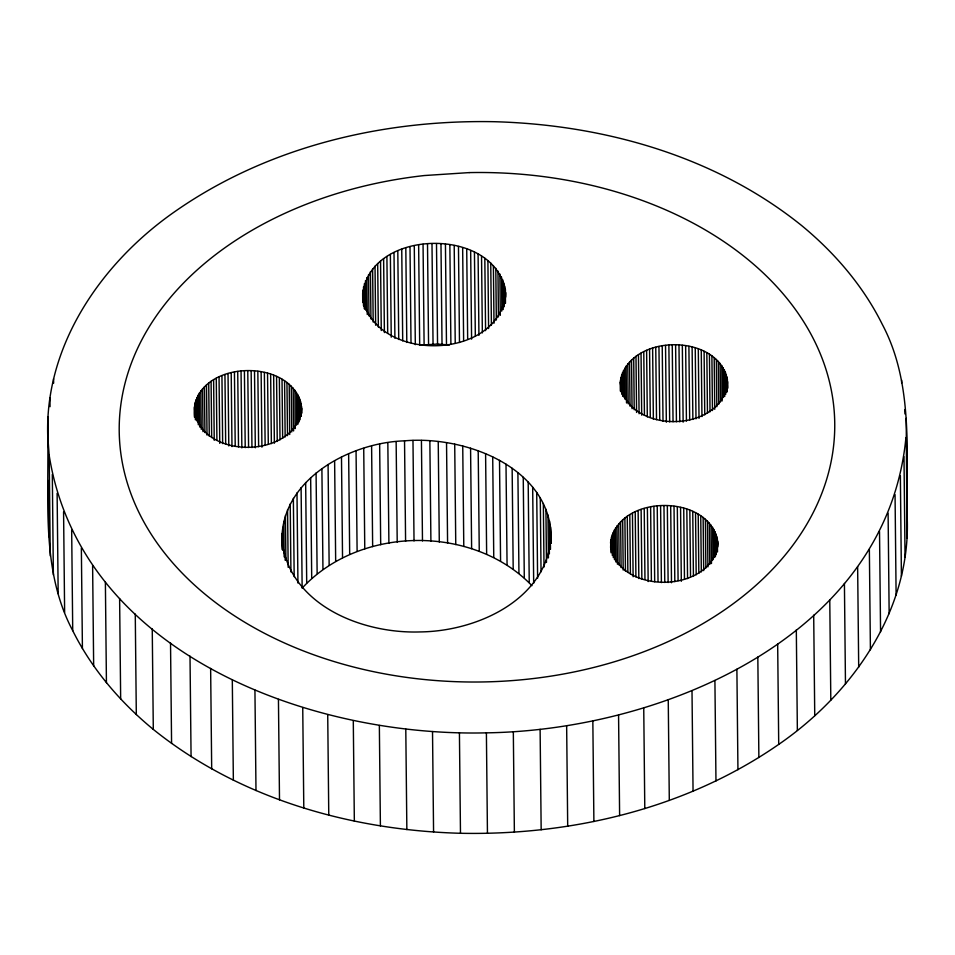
<?xml version="1.0" encoding="UTF-8"?>
<svg xmlns="http://www.w3.org/2000/svg" width="955" height="955" viewBox="0 0 955 955"><rect width="100%" height="100%" fill="white"/><g stroke="black" fill="none" stroke-linecap="round" stroke-linejoin="round"><path stroke-width="1.43" d="M505.744 297.017C502.617 222.802 358.28 226.49 362.96 302.58M505.696 292.588C500.336 360.596 377.488 363.807 362.936 299.631M551.142 543.288C554.676 468.905 466.72 435.289 404.538 440.84C346.749 442.678 274.097 483.493 282.62 549.877M551.047 543.395L551.035 532.938M47.75 436.184C44.551 344.098 102.865 261.109 176.281 210.601C268.677 146.533 383.05 119.471 494.523 121.715C603.894 124.747 715.51 156.214 801.699 225.595C834.706 252.777 863.177 285.927 882.277 324.342C914.019 384.101 905.961 453.876 907.25 518.816C910.449 610.902 852.135 693.891 778.719 744.399C686.323 808.467 571.95 835.529 460.477 833.285C351.106 830.253 239.49 798.786 153.301 729.405C120.294 702.223 91.823 669.073 72.723 630.658C40.981 570.899 49.039 501.124 47.75 436.184L49.183 455.356L50.245 555.834M48.801 536.662L48.669 480.52M906.999 538.023L906.2 418.338M194.378 406.925C196.527 460.465 296.384 460.573 301.613 408.525C295.453 354.114 188.457 359.247 194.486 417.263M610.567 541.879C612.704 595.431 712.561 595.526 717.802 543.479C711.952 490.918 610.508 493.389 610.627 547.788M727.603 381.606C723.21 434.441 625.059 435.205 620.332 382.215C627.745 330.096 729.716 332.483 727.65 388.434M282.584 545.436C293.304 607.034 364.165 633.869 420.152 631.924C475.59 631.374 545.054 600.946 550.999 538.954M49.183 455.356C80.65 653.065 309.026 737.296 486.393 732.843C662.388 730.324 887.064 636.388 905.937 437.545M531.935 585.678C472.928 524.379 359.892 525.656 302.15 588.113L301.1 487.635M421.155 345.137L437.545 344.051L449.435 345.006M906.808 512.919L907.25 518.816M904.863 409.516L904.91 413.945M903.991 456.705L905.042 557.195M901.627 380.102L901.663 383.062M900.362 475.757L901.413 576.235M895.05 494.618L896.112 595.096M888.102 513.205L889.153 613.683M879.519 531.457L880.57 631.935M869.36 549.304L870.411 649.782M857.638 566.661L858.7 667.139M844.423 583.469L845.473 683.947M829.764 599.656L830.814 700.146M813.696 615.175L814.746 715.653M796.315 629.942L797.365 730.42M777.668 643.909L778.719 744.399M757.828 657.028L758.879 757.518M736.89 669.24L737.94 769.718M727.388 379.207L727.483 388.076M726.97 376.831L727.125 391.61M726.982 388.781L727.006 391.741M726.337 374.479L726.516 392.207M725.49 372.152L725.728 394.32M724.451 369.883L724.726 396.48M723.21 367.651L723.52 397.208M721.765 365.49L722.135 400.957M720.142 363.389L720.548 401.816M718.339 361.372L718.781 404.228M716.346 359.45L716.847 406.735M717.683 541.079L717.742 546.988M717.36 538.692L717.491 551.99M716.811 536.328L716.966 551.107M714.197 357.612L714.746 409.325M716.071 533.988L716.286 554.676M715.116 531.684L715.379 556.813M713.97 529.44L714.256 557.517M711.893 355.869L712.466 410.543M714.913 680.497L715.964 780.975M712.621 527.244L712.955 559.749M709.434 354.245L710.031 411.868M711.081 525.119L711.475 563.534M709.35 523.065L709.792 564.441M706.831 352.729L707.464 413.312M707.452 521.096L707.93 566.9M704.098 351.333L704.766 414.876M705.375 519.21L705.888 567.974M703.131 517.431L703.692 570.624M701.257 350.055L701.949 416.559M700.743 515.748L701.328 571.902M698.296 348.921L699.024 418.374M698.212 514.184L698.833 573.287M695.252 347.918L695.992 418.839M695.538 512.728L696.183 574.791M692.112 347.047L692.876 419.46M692.745 511.403L693.426 576.414M688.901 346.331L689.677 420.212M692.005 690.752L693.055 791.229M689.832 510.197L690.537 576.701M685.642 345.746L686.43 421.107M686.824 509.134L687.552 578.587M682.324 345.316L683.135 422.158M683.732 508.203L684.472 579.136M678.981 345.03L679.793 421.871M680.557 507.415L681.321 581.297M675.615 344.898L676.427 421.74M677.31 506.771L678.086 580.652M672.248 344.922L673.048 421.764M674.015 506.269L674.815 581.631M668.882 345.089L669.682 421.931M670.685 505.923L671.496 582.753M665.539 345.412L666.339 422.253M667.33 505.72L668.13 582.55M668.249 699.967L669.3 800.445M663.964 505.661L664.764 582.502M662.221 345.877L663.021 421.239M658.962 346.498L659.738 420.379M660.597 505.768L661.397 582.61M655.751 347.262L656.515 419.663M657.231 506.019L658.031 581.38M652.623 348.157L653.363 419.09M653.912 506.413L654.7 581.774M649.567 349.196L650.283 417.168M650.618 506.962L651.394 580.855M646.619 350.366L647.311 416.869M647.383 507.666L648.159 581.547M643.777 351.667L644.434 415.21M644.219 508.502L644.959 579.422M641.044 353.099L641.7 415.162M643.742 708.097L644.792 808.587M641.127 509.469L641.856 578.921M638.453 354.639L639.074 413.754M638.131 510.591L638.835 578.563M635.994 356.299L636.579 412.453M633.69 358.065L634.227 409.779M635.23 511.832L635.911 576.844M631.542 359.928L632.055 408.692M632.449 513.205L633.117 576.736M629.56 361.885L630.025 406.209M629.799 514.685L630.407 573.8M627.757 363.915L628.175 403.81M626.134 366.028L626.528 402.974M627.268 516.297L627.865 572.451M624.701 368.212L625.024 399.238M623.46 370.445L623.746 397.041M624.892 518.016L625.453 571.209M622.421 372.737L622.672 396.385M621.586 375.064L621.789 394.272M622.672 519.83L623.197 570.075M620.953 377.428L621.096 390.726M620.535 379.815L620.666 391.634M620.332 382.215L620.416 391.073M620.619 521.74L621.096 567.545M618.733 523.746L619.162 565.121M617.026 525.823L617.419 564.238M618.565 715.128L619.616 815.618M615.498 527.972L615.856 561.958M614.172 530.18L614.483 559.737M613.038 532.448L613.301 557.577M612.107 534.764L612.322 555.452M611.391 537.116L611.546 551.883M610.866 539.491L611.009 552.79M592.84 721.025L593.891 821.503M566.649 725.764L567.7 826.242M550.546 526.933L550.713 543.192M550.426 544.959L550.474 549.4M549.531 520.964L549.817 549.041M549.328 550.94L549.364 553.888M547.979 515.055L548.433 557.911M545.926 509.23L546.475 562.435M543.347 503.512L544.016 567.055M540.279 497.925L541.043 571.806M540.112 729.322L541.163 829.8M536.71 492.482L537.605 578.193M532.675 487.217L533.678 583.266M528.187 482.144L529.237 582.634M523.245 477.285L524.295 577.775M517.897 472.665L518.947 573.143M512.143 468.284L513.193 568.762M513.324 731.685L514.375 832.163M505.422 289.401L505.458 303.415M504.861 286.225L505.028 302.472M506.007 464.178L507.057 564.656M504.025 283.086L504.264 306.722M502.903 279.982L503.213 309.539M501.518 276.95L501.876 310.936M499.871 273.978L500.301 315.353M497.961 271.089L498.438 316.905M499.513 460.346L500.575 560.836M495.8 268.295L496.337 320.021M493.389 265.609L493.998 323.232M490.751 263.031L491.407 325.094M492.708 456.824L493.759 557.302M487.898 260.572L488.602 328.544M484.818 258.256L485.582 330.657M485.594 453.613L486.644 554.091M481.547 256.083L482.347 332.913M486.393 732.843L487.444 833.333M478.085 254.054L478.933 335.324M478.204 450.724L479.255 551.214M474.444 252.192L475.327 336.411M470.66 250.497L471.591 339.156M470.576 448.182L471.627 548.659M466.72 248.969L467.663 339.109M462.65 247.62L463.629 340.72M462.733 445.973L463.784 546.463M458.472 246.462L459.486 342.511M459.427 732.807L460.477 833.285M454.198 245.495L455.225 343.024M454.711 444.135L455.762 544.613M449.853 244.719L450.891 343.716M445.436 244.134L446.486 344.624M446.534 442.654L447.585 543.132M440.971 243.752L442.022 344.242M436.495 243.573L437.545 344.051M438.238 441.544L439.288 542.022M431.994 243.597L433.045 344.075M429.857 440.804L430.908 541.282M427.506 243.812L428.556 344.301M432.52 731.554L433.57 832.032M423.053 244.241L424.104 344.719M421.43 440.434L422.48 540.924M418.636 244.862L419.687 345.34M414.279 245.674L415.318 344.671M412.978 440.446L414.028 540.936M410.005 246.677L411.008 342.726M405.815 247.882L406.806 342.451M404.538 440.84L405.589 541.33M401.745 249.255L402.712 340.875M405.791 729.107L406.854 829.585M397.805 250.819L398.736 339.479M396.146 441.616L397.208 542.094M394.009 252.55L394.904 338.261M390.368 254.448L391.24 337.199M386.906 256.501L387.706 333.343M387.837 442.75L388.9 543.24M383.624 258.709L384.399 332.591M380.544 261.061L381.272 330.514M379.648 444.266L380.699 544.744M377.679 263.532L378.347 327.076M375.029 266.135L375.649 325.249M379.35 725.466L380.4 825.944M372.617 268.856L373.178 322.05M370.445 271.662L370.946 318.946M371.602 446.14L372.653 546.618M368.535 274.574L368.964 315.95M366.875 277.559L367.257 314.493M365.479 280.603L365.789 310.16M364.356 283.707L364.619 308.835M364.333 305.946L364.356 308.895M363.509 286.858L363.712 306.066M363.497 302.795L363.521 305.755M362.948 290.034L363.067 301.864M362.661 293.233L362.721 302.341M363.724 448.373L364.774 548.85M356.06 450.951L357.11 551.429M353.29 720.643L354.341 821.133M348.635 453.864L349.685 554.342M341.484 457.099L342.535 557.577M334.62 460.644L335.671 561.122M328.078 464.488L329.141 564.978M327.72 714.674L328.771 815.152M321.895 468.619L322.945 569.108M316.081 473.023L317.132 573.501M310.662 477.667L311.712 578.145M305.66 482.538L306.71 583.028M301.613 408.525L301.661 412.954M301.505 406.126L301.577 413.515M301.171 403.738L301.303 415.556M301.219 413.312L301.243 416.273M300.634 401.363L300.789 416.141M299.894 399.035L300.109 419.723M302.735 707.56L303.797 808.037M298.939 396.731L299.202 421.847M297.781 394.487L298.091 424.032M296.432 392.29L296.778 424.796M296.993 492.911L297.936 583.051M294.892 390.165L295.298 428.58M293.173 388.112L293.615 430.956M293.364 498.367L294.176 576.677M291.263 386.142L291.753 431.947M289.198 384.256L289.723 434.501M290.213 503.965L290.929 571.938M286.954 382.478L287.515 435.671M287.562 509.695L288.171 567.318M284.566 380.794L285.151 436.948M285.426 515.521L285.891 559.857M285.139 557.314L285.175 560.275M283.802 521.442L284.172 556.908M282.023 379.219L282.644 438.333M282.704 527.411L282.931 549.579M282.131 533.415L282.298 549.674M279.361 377.774L280.006 439.837M276.556 376.449L277.248 441.461M278.442 699.347L279.505 799.824M273.655 375.243L274.372 443.216M270.647 374.181L271.375 443.621M267.543 373.25L268.295 444.171M264.368 372.462L265.132 444.863M261.133 371.805L261.921 447.167M257.838 371.316L258.626 446.677M254.507 370.958L255.307 447.8M254.937 690.059L255.988 790.537M251.153 370.755L251.953 447.597M247.775 370.707L248.587 447.549M244.408 370.815L245.22 447.644M241.054 371.065L241.854 447.895M237.723 371.459L238.511 446.821M234.441 372.008L235.216 445.889M231.206 372.701L231.981 446.582M232.304 679.733L233.354 780.211M228.03 373.536L228.794 445.949M224.95 374.515L225.678 443.968M221.942 375.625L222.658 443.598M219.053 376.867L219.746 443.371M216.272 378.24L216.916 440.303M213.61 379.732L214.242 440.315M211.091 381.343L211.676 437.497M208.715 383.05L209.276 436.256M210.637 668.404L211.688 768.882M206.495 384.877L207.02 435.11M204.43 386.787L204.919 432.591M202.544 388.781L202.997 431.636M200.837 390.87L201.242 429.284M199.32 393.018L199.679 427.004M197.995 395.227L198.306 424.784M196.861 397.495L197.112 421.143M195.93 399.811L196.133 419.018M195.202 402.151L195.393 419.89M194.689 404.526L194.76 417.06M190.009 656.133L191.072 756.611M170.527 642.954L171.578 743.432M152.251 628.927L153.301 729.405M135.264 614.101L136.314 714.579M119.614 598.534L120.664 699.012M105.384 582.299L106.435 682.777M92.611 565.444L93.662 665.922M81.354 548.051L82.417 648.529M71.673 530.18L72.723 630.658M63.579 511.892L64.63 612.382M57.121 493.281L58.171 593.771M53.587 378.765L53.635 383.194M52.31 474.408L53.373 574.898M49.958 397.805L50.042 406.675M48.001 416.977L48.227 437.665M469.12 172.604L424.354 175.541A357.779 254.746 -0.6 0 0 187.741 578.694A357.779 254.746 -0.6 0 0 797.592 538.656A357.779 254.746 -0.6 0 0 469.12 172.604"/></g></svg>
